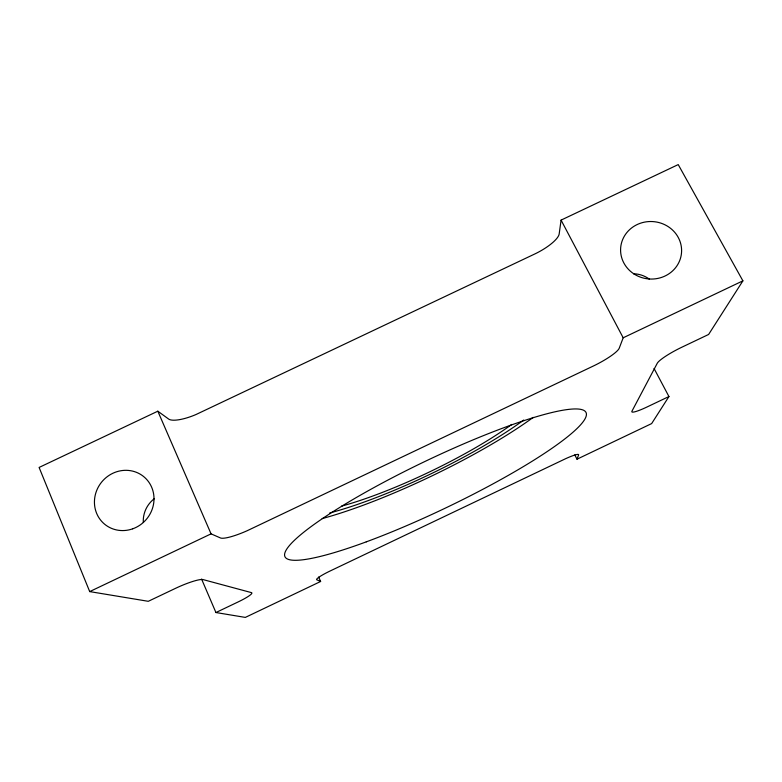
<?xml version="1.0" encoding="UTF-8"?>
<svg xmlns="http://www.w3.org/2000/svg" width="782" height="782" viewBox="0 0 782 782"><rect width="100%" height="100%" fill="white"/><g stroke="black" fill="none" stroke-linecap="round" stroke-linejoin="round"><path stroke-width="1.17" d="M654.055 368.478L668.942 396.542L647.173 406.914A19.912 2.659 -27.1 0 1 631.934 411.224L657.251 363.288A23.949 3.754 -27.7 0 1 681.738 347.267L708.619 334.461L742.9 280.846L678.229 164.591L561.075 220.113L559.179 233.955A26.647 7.693 -28.5 0 1 534.751 253.994L196.038 414.509A26.735 7.771 -22.8 0 1 168.668 419.064L157.817 411.195L39.1 467.45L89.705 591.593L148.277 601.309L175.53 588.338A24.086 3.802 -23.5 0 1 203.095 579.599L251.442 592.619A20.029 2.688 -24.1 0 1 237.933 602.032L215.93 612.531L201.59 579.091M574.799 454.87L576.989 459.2L578.612 454.958A17.742 2.19 -26.3 0 0 565.728 458.643L330.317 570.899A17.81 2.199 -24.8 0 0 316.808 579.824L320.63 581.485L245.333 617.409L215.93 612.531M742.9 280.846L623.186 337.795L619.246 348.156A27.233 5.034 -27.4 0 1 593.02 366.181L247.259 530.685A27.321 5.083 -23.9 0 1 220.426 537.938L211.062 533.862L157.817 411.195M668.942 396.542L651.65 423.58L576.989 459.2M89.705 591.593L211.062 533.862M561.075 220.113L623.186 337.795M318.626 577.057L320.63 581.485M533.265 417.373A165.813 30.723 -25.6 0 1 322.174 518.593M523.715 420.042A149.509 27.653 -25.6 0 1 329.721 512.953M511.741 424.43A133.282 24.613 -25.6 0 1 341.685 506.091M633.86 273.768A26.842 25.513 6.2 0 1 649.441 279.203M143.311 522.376A27.047 25.777 -52.2 0 1 154.142 498.828M366.279 541.848A166.918 25.444 -25.6 0 0 586.256 413.111A166.918 25.444 -25.6 0 0 353.933 498.916A166.918 25.444 -25.6 0 0 366.279 541.848M132.725 528.808A30.781 29.1 -50.9 0 0 144.69 477.46A30.781 29.1 -50.9 0 0 95.248 495.074A30.781 29.1 -50.9 0 0 132.725 528.808M633.616 273.7A30.527 28.758 5.1 0 0 681.493 253.075A30.527 28.758 5.1 0 0 638.18 224.092A30.527 28.758 5.1 0 0 633.616 273.7"/></g></svg>
